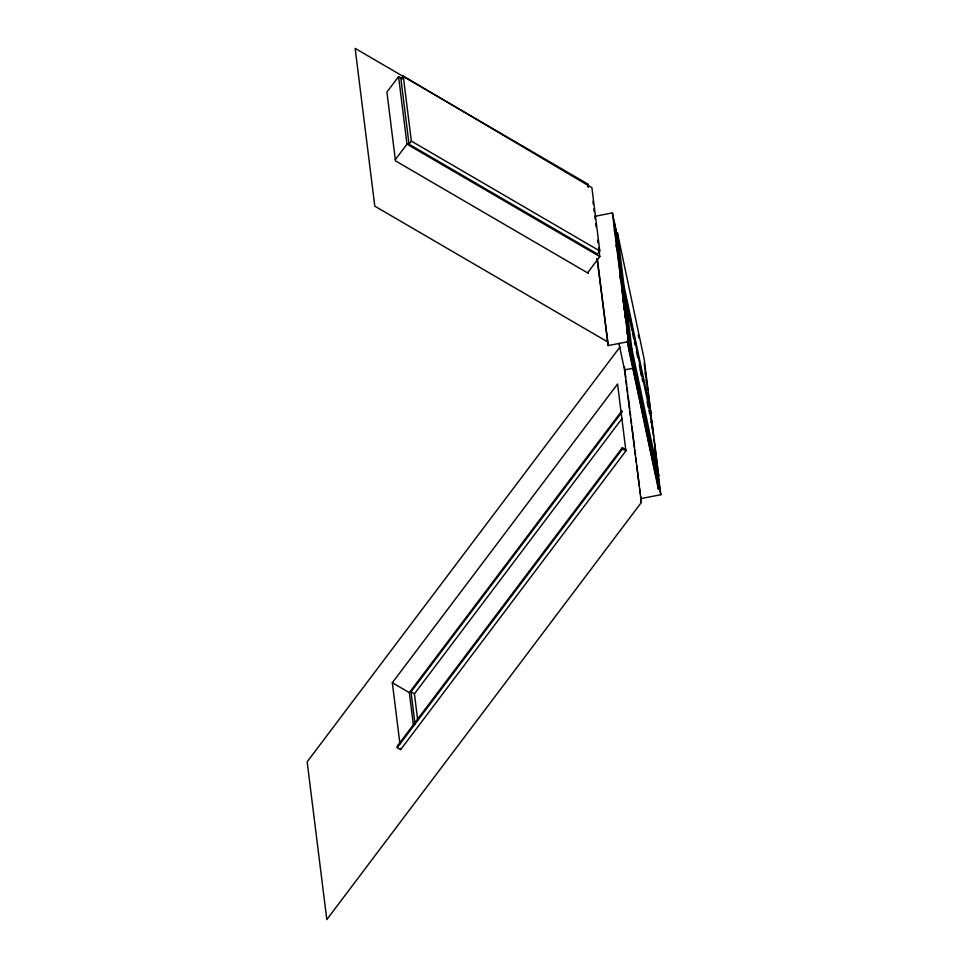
<?xml version="1.0" encoding="UTF-8"?>
<svg xmlns="http://www.w3.org/2000/svg" width="968" height="968" viewBox="0 0 968 968"><rect width="100%" height="100%" fill="white"/><g stroke="black" fill="none" stroke-linecap="round" stroke-linejoin="round"><path stroke-width="1.45" d="M402.458 78.928L398.574 76.629L386.922 92.081L395.464 160.857L588.326 273.303L588.169 272.032L599.821 256.581L598.708 247.626M403.269 76.073L400.934 79.17L409.041 144.22L597.462 254.064L599.797 250.978L591.908 187.683L403.269 76.073L411.364 141.122L409.041 144.22M395.331 159.611L406.983 144.159L398.574 76.629M619.907 347.089L307.159 761.84L326.809 919.6L641.373 502.44L640.635 496.487M399.941 743.872L392.33 682.718L617.572 384.006L625.909 450.894L400.655 749.607L397.255 747.623L397.098 746.364L622.339 447.652L625.751 449.636M413.433 725.455L409.343 692.64L621.88 410.795M415.042 724.173L411.013 691.854L622.339 411.606M417.716 720.289L414.425 693.838L622.121 418.406M397.255 747.623L622.497 448.91L622.339 447.652M595.042 216.263L612.417 212.912L617.403 236.458M614.39 231.437L615.733 231.183L616.362 234.111M648.971 410.589L649.588 413.542L650.944 413.276L644.252 359.564L617.403 232.635L616.047 232.889L622.739 286.613L625.231 298.422M622.739 286.613L624.094 286.346L617.403 232.635M622.17 293.909L623.513 293.655L630.35 348.553L657.683 477.72L656.328 477.986L629.006 348.819M625.171 295.083L623.828 295.349L630.519 349.073L631.874 348.819L625.171 295.083L652.033 422.036L658.724 475.772L657.381 476.026M597.002 258.408L608.182 345.552L628.45 341.644L612.417 212.912M657.816 473.812L659.668 488.683L658.325 488.949L627.954 345.419L629.309 345.165L613.748 220.22L616.882 235.018M629.478 352.594L630.821 352.34M641.373 502.44L624.541 369.909L633.229 368.239M650.678 422.302L652.033 422.036M656.8 481.774L658.155 481.507M640.574 498.641L660.841 494.733L653.945 439.351M588.35 186.945L587.733 183.993L355.147 48.4L374.798 206.16L607.384 341.752M411.364 141.122L599.797 250.978M406.983 144.159L599.821 256.581M622.497 448.91L625.909 450.894M411.013 691.854L414.425 693.838M392.33 682.718L409.343 692.64M638.263 335.085L638.892 338.038M644.18 363.06L647.786 389.947M617.596 239.991L618.225 242.92M614.269 229.356L614.898 232.32M624.094 286.346L650.944 413.276M628.668 314.648L632.104 330.887M636.472 351.553L637.73 357.458M639.291 364.839L641.784 376.637M647.096 401.732L648.342 407.637M626.296 303.698L622.569 286.08L615.733 231.183M632.515 333.053L633.75 338.921M634.379 341.861L634.996 344.789M640.271 369.752L641.518 375.62M642.135 378.561L642.764 381.489M621.843 289.275L623.09 295.143M631.874 348.819L658.724 475.772M628.45 341.644L660.841 494.733M618.927 343.41L624.541 369.909M648.161 392.947L653.569 436.35M645.22 372.668L645.595 375.644M646.152 380.109L646.515 383.074M647.072 387.539L647.447 390.515M648.003 394.98L648.366 397.957M650.036 411.339L651.524 423.246M651.887 426.21L652.263 429.187M654.852 450.011L655.227 452.988M655.784 457.453L656.147 460.429M656.703 464.894L657.078 467.859M656.836 477.055L658.325 488.949M616.047 244.795L616.422 247.76M619.931 275.953L620.294 278.917M622.908 299.85L623.271 302.815M623.828 307.267L624.203 310.232M624.759 314.685L625.122 317.649M626.792 331.008L627.155 333.972M627.712 338.425L628.825 347.331M627.397 340.966L627.954 345.419M624.505 367.005L625.8 377.423M626.175 380.4L626.732 384.865M627.095 387.841L627.651 392.306M628.026 395.283L629.696 408.678M630.071 411.654L630.616 416.119M630.991 419.096L631.547 423.56M631.923 426.537L634.512 447.373M634.887 450.35L635.444 454.815M635.807 457.791L636.363 462.256M636.738 465.233L639.34 486.069M639.703 489.046L640.259 493.511M592.936 201.308L593.311 204.296M593.868 208.773L594.243 211.762M594.8 216.251L595.175 219.24M595.731 223.717L596.106 226.706M597.776 240.149L598.151 243.137M597.365 258.734L608.182 345.552M587.733 183.993L588.096 186.969M400.498 748.349L400.655 749.607"/></g></svg>
